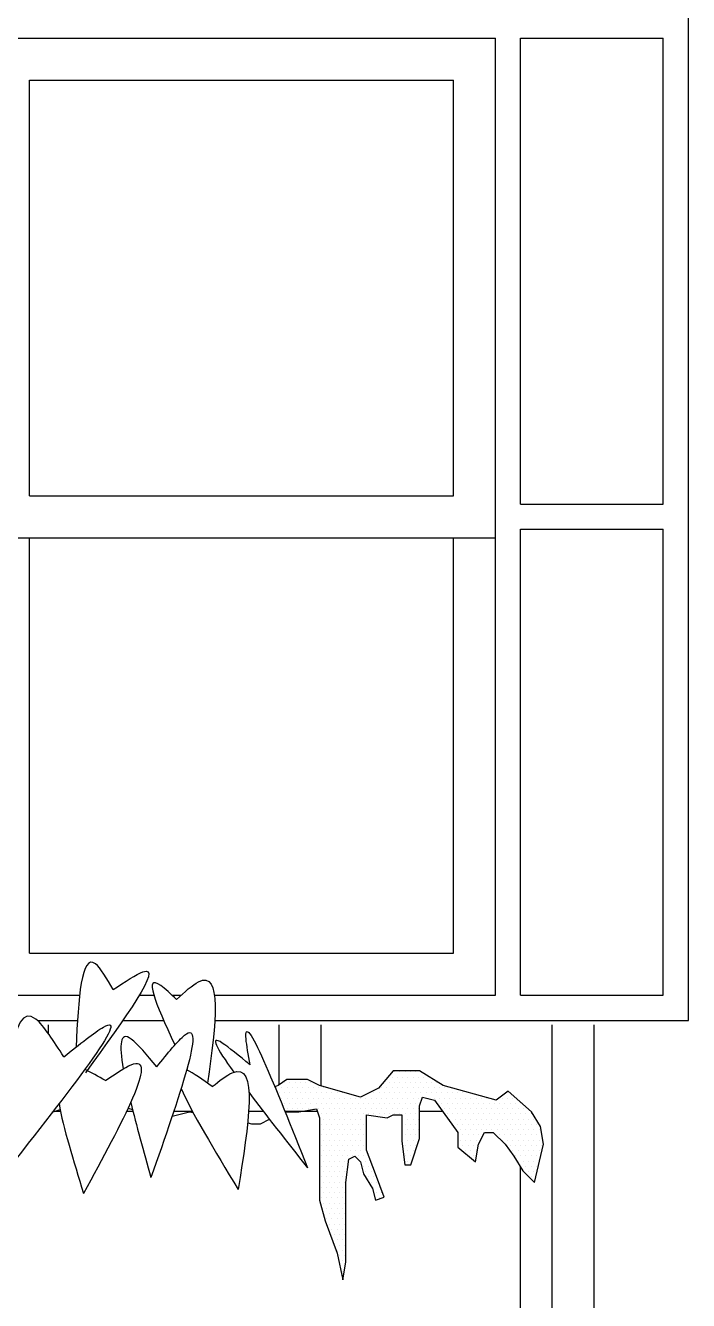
# Model space of a CAD drawing. Extents: x -7 to 295, y -11 to 39.
# Drawn here: x 202.69 to 203.479, y 21.892 to 23.41 of the extents above; entities that cross this region are included whole.
import ezdxf

# ---------------------------------------------------------------- set-up
doc = ezdxf.new("R2010")
doc.units = 0
doc.header["$LTSCALE"] = 20
doc.layers.get('0').update_dxf_attribs({"linetype": 'CONTINUOUS'})
for name, color, linetype in [('TELHADO', 1, 'CONTINUOUS'), ('VEGETAÇÃO', 92, 'CONTINUOUS'), ('VISTAP', 244, 'CONTINUOUS')]:
    doc.layers.add(name, color=color, linetype=linetype)

# ---------------------------------------------------------------- blocks, each defined once
blk = doc.blocks.new('*X41')
at = {"color": 0, "linetype": 'CONTINUOUS'}
for p, q in [((-17.85625, -31.175), (-17.85625, -31.175)), ((-17.85, -31.175), (-17.85, -31.175)), ((-17.84375, -31.175), (-17.84375, -31.175)), ((-17.8375, -31.175), (-17.8375, -31.175)), ((-17.83125, -31.175), (-17.83125, -31.175)), ((-17.825, -31.175), (-17.825, -31.175)), ((-17.7375, -31.175), (-17.7375, -31.175)), ((-17.73125, -31.175), (-17.73125, -31.175)), ((-17.728125, -31.16875), (-17.728125, -31.16875)), ((-17.725, -31.1625), (-17.725, -31.1625)), ((-17.725, -31.175), (-17.725, -31.175)), ((-17.721875, -31.16875), (-17.721875, -31.16875)), ((-17.71875, -31.1625), (-17.71875, -31.1625)), ((-17.71875, -31.175), (-17.71875, -31.175)), ((-17.715625, -31.16875), (-17.715625, -31.16875)), ((-17.7125, -31.1625), (-17.7125, -31.1625)), ((-17.7125, -31.175), (-17.7125, -31.175)), ((-17.709375, -31.16875), (-17.709375, -31.16875)), ((-17.70625, -31.1625), (-17.70625, -31.1625)), ((-17.70625, -31.175), (-17.70625, -31.175)), ((-17.703125, -31.16875), (-17.703125, -31.16875)), ((-17.7, -31.1625), (-17.7, -31.1625)), ((-17.7, -31.175), (-17.7, -31.175)), ((-17.696875, -31.16875), (-17.696875, -31.16875)), ((-17.69375, -31.1625), (-17.69375, -31.1625)), ((-17.69375, -31.175), (-17.69375, -31.175)), ((-17.690625, -31.16875), (-17.690625, -31.16875)), ((-17.6875, -31.175), (-17.6875, -31.175)), ((-17.684375, -31.16875), (-17.684375, -31.16875)), ((-17.68125, -31.175), (-17.68125, -31.175)), ((-17.675, -31.175), (-17.675, -31.175)), ((-17.865625, -31.18125), (-17.865625, -31.18125)), ((-17.8625, -31.1875), (-17.8625, -31.1875)), ((-17.859375, -31.18125), (-17.859375, -31.18125)), ((-17.85625, -31.1875), (-17.85625, -31.1875)), ((-17.853125, -31.18125), (-17.853125, -31.18125)), ((-17.85, -31.1875), (-17.85, -31.1875)), ((-17.846875, -31.18125), (-17.846875, -31.18125)), ((-17.84375, -31.1875), (-17.84375, -31.1875)), ((-17.840625, -31.18125), (-17.840625, -31.18125)), ((-17.8375, -31.1875), (-17.8375, -31.1875)), ((-17.834375, -31.18125), (-17.834375, -31.18125)), ((-17.83125, -31.1875), (-17.83125, -31.1875)), ((-17.828125, -31.18125), (-17.828125, -31.18125)), ((-17.825, -31.1875), (-17.825, -31.1875)), ((-17.821875, -31.18125), (-17.821875, -31.18125)), ((-17.81875, -31.1875), (-17.81875, -31.1875)), ((-17.815625, -31.18125), (-17.815625, -31.18125)), ((-17.8125, -31.1875), (-17.8125, -31.1875)), ((-17.809375, -31.18125), (-17.809375, -31.18125)), ((-17.80625, -31.1875), (-17.80625, -31.1875)), ((-17.8, -31.1875), (-17.8, -31.1875)), ((-17.79375, -31.1875), (-17.79375, -31.1875)), ((-17.7875, -31.1875), (-17.7875, -31.1875)), ((-17.75, -31.1875), (-17.75, -31.1875)), ((-17.74375, -31.1875), (-17.74375, -31.1875)), ((-17.740625, -31.18125), (-17.740625, -31.18125)), ((-17.7375, -31.1875), (-17.7375, -31.1875)), ((-17.734375, -31.18125), (-17.734375, -31.18125)), ((-17.73125, -31.1875), (-17.73125, -31.1875)), ((-17.728125, -31.18125), (-17.728125, -31.18125)), ((-17.725, -31.1875), (-17.725, -31.1875)), ((-17.721875, -31.18125), (-17.721875, -31.18125)), ((-17.71875, -31.1875), (-17.71875, -31.1875)), ((-17.715625, -31.18125), (-17.715625, -31.18125)), ((-17.7125, -31.1875), (-17.7125, -31.1875)), ((-17.709375, -31.18125), (-17.709375, -31.18125)), ((-17.70625, -31.1875), (-17.70625, -31.1875)), ((-17.703125, -31.18125), (-17.703125, -31.18125)), ((-17.7, -31.1875), (-17.7, -31.1875)), ((-17.696875, -31.18125), (-17.696875, -31.18125)), ((-17.69375, -31.1875), (-17.69375, -31.1875)), ((-17.690625, -31.18125), (-17.690625, -31.18125)), ((-17.6875, -31.1875), (-17.6875, -31.1875)), ((-17.684375, -31.18125), (-17.684375, -31.18125)), ((-17.68125, -31.1875), (-17.68125, -31.1875)), ((-17.678125, -31.18125), (-17.678125, -31.18125)), ((-17.675, -31.1875), (-17.675, -31.1875)), ((-17.671875, -31.18125), (-17.671875, -31.18125)), ((-17.66875, -31.1875), (-17.66875, -31.1875)), ((-17.665625, -31.18125), (-17.665625, -31.18125)), ((-17.6625, -31.1875), (-17.6625, -31.1875)), ((-17.659375, -31.18125), (-17.659375, -31.18125)), ((-17.65625, -31.1875), (-17.65625, -31.1875)), ((-17.65, -31.1875), (-17.65, -31.1875)), ((-17.64375, -31.1875), (-17.64375, -31.1875)), ((-17.6375, -31.1875), (-17.6375, -31.1875)), ((-17.859375, -31.19375), (-17.859375, -31.19375)), ((-17.85625, -31.2), (-17.85625, -31.2)), ((-17.853125, -31.19375), (-17.853125, -31.19375)), ((-17.85, -31.2), (-17.85, -31.2)), ((-17.846875, -31.19375), (-17.846875, -31.19375)), ((-17.84375, -31.2), (-17.84375, -31.2)), ((-17.840625, -31.19375), (-17.840625, -31.19375)), ((-17.8375, -31.2), (-17.8375, -31.2)), ((-17.834375, -31.19375), (-17.834375, -31.19375)), ((-17.83125, -31.2), (-17.83125, -31.2)), ((-17.828125, -31.19375), (-17.828125, -31.19375)), ((-17.825, -31.2), (-17.825, -31.2)), ((-17.821875, -31.19375), (-17.821875, -31.19375)), ((-17.81875, -31.2), (-17.81875, -31.2)), ((-17.815625, -31.19375), (-17.815625, -31.19375)), ((-17.8125, -31.2), (-17.8125, -31.2)), ((-17.809375, -31.19375), (-17.809375, -31.19375)), ((-17.80625, -31.2), (-17.80625, -31.2)), ((-17.803125, -31.19375), (-17.803125, -31.19375)), ((-17.8, -31.2), (-17.8, -31.2)), ((-17.796875, -31.19375), (-17.796875, -31.19375)), ((-17.79375, -31.2), (-17.79375, -31.2)), ((-17.790625, -31.19375), (-17.790625, -31.19375)), ((-17.7875, -31.2), (-17.7875, -31.2)), ((-17.784375, -31.19375), (-17.784375, -31.19375)), ((-17.78125, -31.2), (-17.78125, -31.2)), ((-17.778125, -31.19375), (-17.778125, -31.19375)), ((-17.775, -31.2), (-17.775, -31.2)), ((-17.771875, -31.19375), (-17.771875, -31.19375)), ((-17.76875, -31.2), (-17.76875, -31.2)), ((-17.765625, -31.19375), (-17.765625, -31.19375)), ((-17.7625, -31.2), (-17.7625, -31.2)), ((-17.759375, -31.19375), (-17.759375, -31.19375)), ((-17.75625, -31.2), (-17.75625, -31.2)), ((-17.753125, -31.19375), (-17.753125, -31.19375)), ((-17.75, -31.2), (-17.75, -31.2)), ((-17.746875, -31.19375), (-17.746875, -31.19375)), ((-17.74375, -31.2), (-17.74375, -31.2)), ((-17.740625, -31.19375), (-17.740625, -31.19375)), ((-17.7375, -31.2), (-17.7375, -31.2)), ((-17.734375, -31.19375), (-17.734375, -31.19375)), ((-17.73125, -31.2), (-17.73125, -31.2)), ((-17.728125, -31.19375), (-17.728125, -31.19375)), ((-17.725, -31.2), (-17.725, -31.2)), ((-17.721875, -31.19375), (-17.721875, -31.19375)), ((-17.71875, -31.2), (-17.71875, -31.2)), ((-17.715625, -31.19375), (-17.715625, -31.19375)), ((-17.7125, -31.2), (-17.7125, -31.2)), ((-17.709375, -31.19375), (-17.709375, -31.19375)), ((-17.70625, -31.2), (-17.70625, -31.2)), ((-17.703125, -31.19375), (-17.703125, -31.19375)), ((-17.7, -31.2), (-17.7, -31.2)), ((-17.696875, -31.19375), (-17.696875, -31.19375)), ((-17.684375, -31.19375), (-17.684375, -31.19375)), ((-17.678125, -31.19375), (-17.678125, -31.19375)), ((-17.675, -31.2), (-17.675, -31.2)), ((-17.671875, -31.19375), (-17.671875, -31.19375)), ((-17.66875, -31.2), (-17.66875, -31.2)), ((-17.665625, -31.19375), (-17.665625, -31.19375)), ((-17.6625, -31.2), (-17.6625, -31.2)), ((-17.659375, -31.19375), (-17.659375, -31.19375)), ((-17.65625, -31.2), (-17.65625, -31.2)), ((-17.653125, -31.19375), (-17.653125, -31.19375)), ((-17.65, -31.2), (-17.65, -31.2)), ((-17.646875, -31.19375), (-17.646875, -31.19375)), ((-17.64375, -31.2), (-17.64375, -31.2)), ((-17.640625, -31.19375), (-17.640625, -31.19375)), ((-17.6375, -31.2), (-17.6375, -31.2)), ((-17.634375, -31.19375), (-17.634375, -31.19375)), ((-17.63125, -31.2), (-17.63125, -31.2)), ((-17.628125, -31.19375), (-17.628125, -31.19375)), ((-17.625, -31.2), (-17.625, -31.2)), ((-17.621875, -31.19375), (-17.621875, -31.19375)), ((-17.61875, -31.2), (-17.61875, -31.2)), ((-17.615625, -31.19375), (-17.615625, -31.19375)), ((-17.6125, -31.2), (-17.6125, -31.2)), ((-17.60625, -31.2), (-17.60625, -31.2)), ((-17.6, -31.2), (-17.6, -31.2)), ((-17.596875, -31.19375), (-17.596875, -31.19375)), ((-17.59375, -31.2), (-17.59375, -31.2)), ((-17.590625, -31.19375), (-17.590625, -31.19375)), ((-17.5875, -31.2), (-17.5875, -31.2)), ((-17.584375, -31.19375), (-17.584375, -31.19375)), ((-17.58125, -31.2), (-17.58125, -31.2)), ((-17.575, -31.2), (-17.575, -31.2)), ((-17.853125, -31.20625), (-17.853125, -31.20625)), ((-17.846875, -31.20625), (-17.846875, -31.20625)), ((-17.840625, -31.20625), (-17.840625, -31.20625)), ((-17.834375, -31.20625), (-17.834375, -31.20625)), ((-17.828125, -31.20625), (-17.828125, -31.20625)), ((-17.821875, -31.20625), (-17.821875, -31.20625)), ((-17.815625, -31.20625), (-17.815625, -31.20625)), ((-17.8125, -31.2125), (-17.8125, -31.2125)), ((-17.809375, -31.20625), (-17.809375, -31.20625)), ((-17.809375, -31.21875), (-17.809375, -31.21875)), ((-17.80625, -31.2125), (-17.80625, -31.2125)), ((-17.803125, -31.20625), (-17.803125, -31.20625)), ((-17.803125, -31.21875), (-17.803125, -31.21875)), ((-17.8, -31.2125), (-17.8, -31.2125)), ((-17.796875, -31.20625), (-17.796875, -31.20625)), ((-17.796875, -31.21875), (-17.796875, -31.21875)), ((-17.79375, -31.2125), (-17.79375, -31.2125)), ((-17.790625, -31.20625), (-17.790625, -31.20625)), ((-17.790625, -31.21875), (-17.790625, -31.21875)), ((-17.7875, -31.2125), (-17.7875, -31.2125)), ((-17.784375, -31.20625), (-17.784375, -31.20625)), ((-17.784375, -31.21875), (-17.784375, -31.21875)), ((-17.78125, -31.2125), (-17.78125, -31.2125)), ((-17.778125, -31.20625), (-17.778125, -31.20625)), ((-17.778125, -31.21875), (-17.778125, -31.21875)), ((-17.775, -31.2125), (-17.775, -31.2125)), ((-17.771875, -31.20625), (-17.771875, -31.20625)), ((-17.771875, -31.21875), (-17.771875, -31.21875)), ((-17.76875, -31.2125), (-17.76875, -31.2125)), ((-17.765625, -31.20625), (-17.765625, -31.20625)), ((-17.765625, -31.21875), (-17.765625, -31.21875)), ((-17.7625, -31.2125), (-17.7625, -31.2125)), ((-17.759375, -31.20625), (-17.759375, -31.20625)), ((-17.759375, -31.21875), (-17.759375, -31.21875)), ((-17.75625, -31.2125), (-17.75625, -31.2125)), ((-17.753125, -31.20625), (-17.753125, -31.20625)), ((-17.75, -31.2125), (-17.75, -31.2125)), ((-17.746875, -31.20625), (-17.746875, -31.20625)), ((-17.74375, -31.2125), (-17.74375, -31.2125)), ((-17.740625, -31.20625), (-17.740625, -31.20625)), ((-17.7375, -31.2125), (-17.7375, -31.2125)), ((-17.734375, -31.20625), (-17.734375, -31.20625)), ((-17.73125, -31.2125), (-17.73125, -31.2125)), ((-17.728125, -31.20625), (-17.728125, -31.20625)), ((-17.725, -31.2125), (-17.725, -31.2125)), ((-17.721875, -31.20625), (-17.721875, -31.20625)), ((-17.71875, -31.2125), (-17.71875, -31.2125)), ((-17.715625, -31.20625), (-17.715625, -31.20625)), ((-17.715625, -31.21875), (-17.715625, -31.21875)), ((-17.7125, -31.2125), (-17.7125, -31.2125)), ((-17.709375, -31.20625), (-17.709375, -31.20625)), ((-17.709375, -31.21875), (-17.709375, -31.21875)), ((-17.70625, -31.2125), (-17.70625, -31.2125)), ((-17.703125, -31.20625), (-17.703125, -31.20625)), ((-17.703125, -31.21875), (-17.703125, -31.21875)), ((-17.7, -31.2125), (-17.7, -31.2125)), ((-17.696875, -31.20625), (-17.696875, -31.20625)), ((-17.696875, -31.21875), (-17.696875, -31.21875)), ((-17.665625, -31.20625), (-17.665625, -31.20625)), ((-17.6625, -31.2125), (-17.6625, -31.2125)), ((-17.659375, -31.20625), (-17.659375, -31.20625)), ((-17.659375, -31.21875), (-17.659375, -31.21875)), ((-17.65625, -31.2125), (-17.65625, -31.2125)), ((-17.653125, -31.20625), (-17.653125, -31.20625)), ((-17.653125, -31.21875), (-17.653125, -31.21875)), ((-17.65, -31.2125), (-17.65, -31.2125)), ((-17.646875, -31.20625), (-17.646875, -31.20625)), ((-17.646875, -31.21875), (-17.646875, -31.21875)), ((-17.64375, -31.2125), (-17.64375, -31.2125)), ((-17.640625, -31.20625), (-17.640625, -31.20625)), ((-17.640625, -31.21875), (-17.640625, -31.21875)), ((-17.6375, -31.2125), (-17.6375, -31.2125)), ((-17.634375, -31.20625), (-17.634375, -31.20625)), ((-17.634375, -31.21875), (-17.634375, -31.21875)), ((-17.63125, -31.2125), (-17.63125, -31.2125)), ((-17.628125, -31.20625), (-17.628125, -31.20625)), ((-17.628125, -31.21875), (-17.628125, -31.21875)), ((-17.625, -31.2125), (-17.625, -31.2125)), ((-17.621875, -31.20625), (-17.621875, -31.20625)), ((-17.621875, -31.21875), (-17.621875, -31.21875)), ((-17.61875, -31.2125), (-17.61875, -31.2125)), ((-17.615625, -31.20625), (-17.615625, -31.20625)), ((-17.615625, -31.21875), (-17.615625, -31.21875)), ((-17.6125, -31.2125), (-17.6125, -31.2125)), ((-17.609375, -31.20625), (-17.609375, -31.20625)), ((-17.609375, -31.21875), (-17.609375, -31.21875)), ((-17.60625, -31.2125), (-17.60625, -31.2125)), ((-17.603125, -31.20625), (-17.603125, -31.20625)), ((-17.603125, -31.21875), (-17.603125, -31.21875)), ((-17.6, -31.2125), (-17.6, -31.2125)), ((-17.596875, -31.20625), (-17.596875, -31.20625)), ((-17.596875, -31.21875), (-17.596875, -31.21875)), ((-17.59375, -31.2125), (-17.59375, -31.2125)), ((-17.590625, -31.20625), (-17.590625, -31.20625)), ((-17.590625, -31.21875), (-17.590625, -31.21875)), ((-17.5875, -31.2125), (-17.5875, -31.2125)), ((-17.584375, -31.20625), (-17.584375, -31.20625)), ((-17.584375, -31.21875), (-17.584375, -31.21875)), ((-17.58125, -31.2125), (-17.58125, -31.2125)), ((-17.578125, -31.20625), (-17.578125, -31.20625)), ((-17.578125, -31.21875), (-17.578125, -31.21875)), ((-17.575, -31.2125), (-17.575, -31.2125)), ((-17.571875, -31.20625), (-17.571875, -31.20625)), ((-17.571875, -31.21875), (-17.571875, -31.21875)), ((-17.56875, -31.2125), (-17.56875, -31.2125)), ((-17.565625, -31.21875), (-17.565625, -31.21875)), ((-17.5625, -31.2125), (-17.5625, -31.2125)), ((-17.559375, -31.21875), (-17.559375, -31.21875)), ((-17.8125, -31.225), (-17.8125, -31.225)), ((-17.809375, -31.23125), (-17.809375, -31.23125)), ((-17.80625, -31.225), (-17.80625, -31.225)), ((-17.803125, -31.23125), (-17.803125, -31.23125)), ((-17.8, -31.225), (-17.8, -31.225)), ((-17.796875, -31.23125), (-17.796875, -31.23125)), ((-17.79375, -31.225), (-17.79375, -31.225)), ((-17.790625, -31.23125), (-17.790625, -31.23125)), ((-17.7875, -31.225), (-17.7875, -31.225)), ((-17.784375, -31.23125), (-17.784375, -31.23125)), ((-17.78125, -31.225), (-17.78125, -31.225)), ((-17.778125, -31.23125), (-17.778125, -31.23125)), ((-17.775, -31.225), (-17.775, -31.225)), ((-17.771875, -31.23125), (-17.771875, -31.23125)), ((-17.76875, -31.225), (-17.76875, -31.225)), ((-17.765625, -31.23125), (-17.765625, -31.23125)), ((-17.7625, -31.225), (-17.7625, -31.225)), ((-17.759375, -31.23125), (-17.759375, -31.23125)), ((-17.715625, -31.23125), (-17.715625, -31.23125)), ((-17.7125, -31.225), (-17.7125, -31.225)), ((-17.709375, -31.23125), (-17.709375, -31.23125)), ((-17.70625, -31.225), (-17.70625, -31.225)), ((-17.703125, -31.23125), (-17.703125, -31.23125)), ((-17.7, -31.225), (-17.7, -31.225)), ((-17.696875, -31.23125), (-17.696875, -31.23125)), ((-17.65625, -31.225), (-17.65625, -31.225)), ((-17.65, -31.225), (-17.65, -31.225)), ((-17.646875, -31.23125), (-17.646875, -31.23125)), ((-17.64375, -31.225), (-17.64375, -31.225)), ((-17.640625, -31.23125), (-17.640625, -31.23125)), ((-17.6375, -31.225), (-17.6375, -31.225)), ((-17.634375, -31.23125), (-17.634375, -31.23125)), ((-17.63125, -31.225), (-17.63125, -31.225)), ((-17.628125, -31.23125), (-17.628125, -31.23125)), ((-17.625, -31.225), (-17.625, -31.225)), ((-17.621875, -31.23125), (-17.621875, -31.23125)), ((-17.61875, -31.225), (-17.61875, -31.225)), ((-17.615625, -31.23125), (-17.615625, -31.23125)), ((-17.6125, -31.225), (-17.6125, -31.225)), ((-17.609375, -31.23125), (-17.609375, -31.23125)), ((-17.60625, -31.225), (-17.60625, -31.225)), ((-17.603125, -31.23125), (-17.603125, -31.23125)), ((-17.6, -31.225), (-17.6, -31.225)), ((-17.596875, -31.23125), (-17.596875, -31.23125)), ((-17.59375, -31.225), (-17.59375, -31.225)), ((-17.590625, -31.23125), (-17.590625, -31.23125)), ((-17.5875, -31.225), (-17.5875, -31.225)), ((-17.584375, -31.23125), (-17.584375, -31.23125)), ((-17.58125, -31.225), (-17.58125, -31.225)), ((-17.578125, -31.23125), (-17.578125, -31.23125)), ((-17.575, -31.225), (-17.575, -31.225)), ((-17.571875, -31.23125), (-17.571875, -31.23125)), ((-17.56875, -31.225), (-17.56875, -31.225)), ((-17.565625, -31.23125), (-17.565625, -31.23125)), ((-17.5625, -31.225), (-17.5625, -31.225)), ((-17.559375, -31.23125), (-17.559375, -31.23125)), ((-17.55625, -31.225), (-17.55625, -31.225)), ((-17.553125, -31.23125), (-17.553125, -31.23125)), ((-17.8125, -31.2375), (-17.8125, -31.2375)), ((-17.8125, -31.25), (-17.8125, -31.25)), ((-17.809375, -31.24375), (-17.809375, -31.24375)), ((-17.80625, -31.2375), (-17.80625, -31.2375)), ((-17.80625, -31.25), (-17.80625, -31.25)), ((-17.803125, -31.24375), (-17.803125, -31.24375)), ((-17.8, -31.2375), (-17.8, -31.2375)), ((-17.8, -31.25), (-17.8, -31.25)), ((-17.796875, -31.24375), (-17.796875, -31.24375)), ((-17.79375, -31.2375), (-17.79375, -31.2375)), ((-17.79375, -31.25), (-17.79375, -31.25)), ((-17.790625, -31.24375), (-17.790625, -31.24375)), ((-17.7875, -31.2375), (-17.7875, -31.2375)), ((-17.7875, -31.25), (-17.7875, -31.25)), ((-17.784375, -31.24375), (-17.784375, -31.24375)), ((-17.78125, -31.2375), (-17.78125, -31.2375)), ((-17.78125, -31.25), (-17.78125, -31.25)), ((-17.778125, -31.24375), (-17.778125, -31.24375)), ((-17.775, -31.2375), (-17.775, -31.2375)), ((-17.775, -31.25), (-17.775, -31.25)), ((-17.771875, -31.24375), (-17.771875, -31.24375)), ((-17.76875, -31.2375), (-17.76875, -31.2375)), ((-17.76875, -31.25), (-17.76875, -31.25)), ((-17.765625, -31.24375), (-17.765625, -31.24375)), ((-17.7625, -31.2375), (-17.7625, -31.2375)), ((-17.7625, -31.25), (-17.7625, -31.25)), ((-17.759375, -31.24375), (-17.759375, -31.24375)), ((-17.715625, -31.24375), (-17.715625, -31.24375)), ((-17.7125, -31.2375), (-17.7125, -31.2375)), ((-17.7125, -31.25), (-17.7125, -31.25)), ((-17.709375, -31.24375), (-17.709375, -31.24375)), ((-17.70625, -31.2375), (-17.70625, -31.2375)), ((-17.70625, -31.25), (-17.70625, -31.25)), ((-17.703125, -31.24375), (-17.703125, -31.24375)), ((-17.7, -31.2375), (-17.7, -31.2375)), ((-17.7, -31.25), (-17.7, -31.25)), ((-17.696875, -31.24375), (-17.696875, -31.24375)), ((-17.646875, -31.24375), (-17.646875, -31.24375)), ((-17.64375, -31.2375), (-17.64375, -31.2375)), ((-17.64375, -31.25), (-17.64375, -31.25)), ((-17.640625, -31.24375), (-17.640625, -31.24375)), ((-17.6375, -31.2375), (-17.6375, -31.2375)), ((-17.6375, -31.25), (-17.6375, -31.25)), ((-17.634375, -31.24375), (-17.634375, -31.24375)), ((-17.63125, -31.2375), (-17.63125, -31.2375)), ((-17.63125, -31.25), (-17.63125, -31.25)), ((-17.628125, -31.24375), (-17.628125, -31.24375)), ((-17.625, -31.2375), (-17.625, -31.2375)), ((-17.6, -31.2375), (-17.6, -31.2375)), ((-17.596875, -31.24375), (-17.596875, -31.24375)), ((-17.59375, -31.2375), (-17.59375, -31.2375)), ((-17.590625, -31.24375), (-17.590625, -31.24375)), ((-17.5875, -31.2375), (-17.5875, -31.2375)), ((-17.5875, -31.25), (-17.5875, -31.25)), ((-17.584375, -31.24375), (-17.584375, -31.24375)), ((-17.58125, -31.2375), (-17.58125, -31.2375)), ((-17.58125, -31.25), (-17.58125, -31.25)), ((-17.578125, -31.24375), (-17.578125, -31.24375)), ((-17.575, -31.2375), (-17.575, -31.2375)), ((-17.575, -31.25), (-17.575, -31.25)), ((-17.571875, -31.24375), (-17.571875, -31.24375)), ((-17.56875, -31.2375), (-17.56875, -31.2375)), ((-17.56875, -31.25), (-17.56875, -31.25)), ((-17.565625, -31.24375), (-17.565625, -31.24375)), ((-17.5625, -31.2375), (-17.5625, -31.2375)), ((-17.5625, -31.25), (-17.5625, -31.25)), ((-17.559375, -31.24375), (-17.559375, -31.24375)), ((-17.55625, -31.2375), (-17.55625, -31.2375)), ((-17.55625, -31.25), (-17.55625, -31.25)), ((-17.553125, -31.24375), (-17.553125, -31.24375)), ((-17.55, -31.2375), (-17.55, -31.2375)), ((-17.55, -31.25), (-17.55, -31.25)), ((-17.8125, -31.2625), (-17.8125, -31.2625)), ((-17.809375, -31.25625), (-17.809375, -31.25625)), ((-17.80625, -31.2625), (-17.80625, -31.2625)), ((-17.803125, -31.25625), (-17.803125, -31.25625)), ((-17.8, -31.2625), (-17.8, -31.2625)), ((-17.796875, -31.25625), (-17.796875, -31.25625)), ((-17.79375, -31.2625), (-17.79375, -31.2625)), ((-17.790625, -31.25625), (-17.790625, -31.25625)), ((-17.7875, -31.2625), (-17.7875, -31.2625)), ((-17.784375, -31.25625), (-17.784375, -31.25625)), ((-17.78125, -31.2625), (-17.78125, -31.2625)), ((-17.778125, -31.25625), (-17.778125, -31.25625)), ((-17.775, -31.2625), (-17.775, -31.2625)), ((-17.771875, -31.25625), (-17.771875, -31.25625)), ((-17.76875, -31.2625), (-17.76875, -31.2625)), ((-17.765625, -31.25625), (-17.765625, -31.25625)), ((-17.7625, -31.2625), (-17.7625, -31.2625)), ((-17.759375, -31.25625), (-17.759375, -31.25625)), ((-17.75625, -31.2625), (-17.75625, -31.2625)), ((-17.7125, -31.2625), (-17.7125, -31.2625)), ((-17.709375, -31.25625), (-17.709375, -31.25625)), ((-17.70625, -31.2625), (-17.70625, -31.2625)), ((-17.703125, -31.25625), (-17.703125, -31.25625)), ((-17.640625, -31.25625), (-17.640625, -31.25625)), ((-17.634375, -31.25625), (-17.634375, -31.25625)), ((-17.63125, -31.2625), (-17.63125, -31.2625)), ((-17.628125, -31.25625), (-17.628125, -31.25625)), ((-17.584375, -31.25625), (-17.584375, -31.25625)), ((-17.58125, -31.2625), (-17.58125, -31.2625)), ((-17.578125, -31.25625), (-17.578125, -31.25625)), ((-17.575, -31.2625), (-17.575, -31.2625)), ((-17.571875, -31.25625), (-17.571875, -31.25625)), ((-17.56875, -31.2625), (-17.56875, -31.2625)), ((-17.565625, -31.25625), (-17.565625, -31.25625)), ((-17.5625, -31.2625), (-17.5625, -31.2625)), ((-17.559375, -31.25625), (-17.559375, -31.25625)), ((-17.55625, -31.2625), (-17.55625, -31.2625)), ((-17.553125, -31.25625), (-17.553125, -31.25625)), ((-17.8125, -31.275), (-17.8125, -31.275)), ((-17.809375, -31.26875), (-17.809375, -31.26875)), ((-17.809375, -31.28125), (-17.809375, -31.28125)), ((-17.80625, -31.275), (-17.80625, -31.275)), ((-17.803125, -31.26875), (-17.803125, -31.26875)), ((-17.803125, -31.28125), (-17.803125, -31.28125)), ((-17.8, -31.275), (-17.8, -31.275)), ((-17.796875, -31.26875), (-17.796875, -31.26875)), ((-17.796875, -31.28125), (-17.796875, -31.28125)), ((-17.79375, -31.275), (-17.79375, -31.275)), ((-17.790625, -31.26875), (-17.790625, -31.26875)), ((-17.790625, -31.28125), (-17.790625, -31.28125)), ((-17.7875, -31.275), (-17.7875, -31.275)), ((-17.784375, -31.26875), (-17.784375, -31.26875)), ((-17.784375, -31.28125), (-17.784375, -31.28125)), ((-17.78125, -31.275), (-17.78125, -31.275)), ((-17.765625, -31.26875), (-17.765625, -31.26875)), ((-17.7625, -31.275), (-17.7625, -31.275)), ((-17.759375, -31.26875), (-17.759375, -31.26875)), ((-17.759375, -31.28125), (-17.759375, -31.28125)), ((-17.75625, -31.275), (-17.75625, -31.275)), ((-17.753125, -31.28125), (-17.753125, -31.28125)), ((-17.709375, -31.26875), (-17.709375, -31.26875)), ((-17.578125, -31.26875), (-17.578125, -31.26875)), ((-17.575, -31.275), (-17.575, -31.275)), ((-17.571875, -31.26875), (-17.571875, -31.26875)), ((-17.56875, -31.275), (-17.56875, -31.275)), ((-17.565625, -31.26875), (-17.565625, -31.26875)), ((-17.565625, -31.28125), (-17.565625, -31.28125)), ((-17.5625, -31.275), (-17.5625, -31.275)), ((-17.559375, -31.26875), (-17.559375, -31.26875)), ((-17.559375, -31.28125), (-17.559375, -31.28125)), ((-17.55625, -31.275), (-17.55625, -31.275)), ((-17.553125, -31.26875), (-17.553125, -31.26875)), ((-17.8125, -31.2875), (-17.8125, -31.2875)), ((-17.809375, -31.29375), (-17.809375, -31.29375)), ((-17.80625, -31.2875), (-17.80625, -31.2875)), ((-17.803125, -31.29375), (-17.803125, -31.29375)), ((-17.8, -31.2875), (-17.8, -31.2875)), ((-17.796875, -31.29375), (-17.796875, -31.29375)), ((-17.79375, -31.2875), (-17.79375, -31.2875)), ((-17.790625, -31.29375), (-17.790625, -31.29375)), ((-17.7875, -31.2875), (-17.7875, -31.2875)), ((-17.784375, -31.29375), (-17.784375, -31.29375)), ((-17.75625, -31.2875), (-17.75625, -31.2875)), ((-17.753125, -31.29375), (-17.753125, -31.29375)), ((-17.75, -31.2875), (-17.75, -31.2875)), ((-17.746875, -31.29375), (-17.746875, -31.29375)), ((-17.5625, -31.2875), (-17.5625, -31.2875)), ((-17.8125, -31.3), (-17.8125, -31.3)), ((-17.809375, -31.30625), (-17.809375, -31.30625)), ((-17.80625, -31.3), (-17.80625, -31.3)), ((-17.803125, -31.30625), (-17.803125, -31.30625)), ((-17.8, -31.3), (-17.8, -31.3)), ((-17.796875, -31.30625), (-17.796875, -31.30625)), ((-17.79375, -31.3), (-17.79375, -31.3)), ((-17.790625, -31.30625), (-17.790625, -31.30625)), ((-17.7875, -31.3), (-17.7875, -31.3)), ((-17.784375, -31.30625), (-17.784375, -31.30625)), ((-17.75, -31.3), (-17.75, -31.3)), ((-17.746875, -31.30625), (-17.746875, -31.30625)), ((-17.74375, -31.3), (-17.74375, -31.3)), ((-17.740625, -31.30625), (-17.740625, -31.30625)), ((-17.8125, -31.3125), (-17.8125, -31.3125)), ((-17.809375, -31.31875), (-17.809375, -31.31875)), ((-17.80625, -31.3125), (-17.80625, -31.3125)), ((-17.80625, -31.325), (-17.80625, -31.325)), ((-17.803125, -31.31875), (-17.803125, -31.31875)), ((-17.8, -31.3125), (-17.8, -31.3125)), ((-17.8, -31.325), (-17.8, -31.325)), ((-17.796875, -31.31875), (-17.796875, -31.31875)), ((-17.79375, -31.3125), (-17.79375, -31.3125)), ((-17.79375, -31.325), (-17.79375, -31.325)), ((-17.790625, -31.31875), (-17.790625, -31.31875)), ((-17.7875, -31.3125), (-17.7875, -31.3125)), ((-17.7875, -31.325), (-17.7875, -31.325)), ((-17.784375, -31.31875), (-17.784375, -31.31875)), ((-17.74375, -31.3125), (-17.74375, -31.3125)), ((-17.809375, -31.33125), (-17.809375, -31.33125)), ((-17.80625, -31.3375), (-17.80625, -31.3375)), ((-17.803125, -31.33125), (-17.803125, -31.33125)), ((-17.8, -31.3375), (-17.8, -31.3375)), ((-17.796875, -31.33125), (-17.796875, -31.33125)), ((-17.79375, -31.3375), (-17.79375, -31.3375)), ((-17.790625, -31.33125), (-17.790625, -31.33125)), ((-17.7875, -31.3375), (-17.7875, -31.3375)), ((-17.784375, -31.33125), (-17.784375, -31.33125)), ((-17.803125, -31.34375), (-17.803125, -31.34375)), ((-17.8, -31.35), (-17.8, -31.35)), ((-17.796875, -31.34375), (-17.796875, -31.34375)), ((-17.796875, -31.35625), (-17.796875, -31.35625)), ((-17.79375, -31.35), (-17.79375, -31.35)), ((-17.790625, -31.34375), (-17.790625, -31.34375)), ((-17.790625, -31.35625), (-17.790625, -31.35625)), ((-17.7875, -31.35), (-17.7875, -31.35)), ((-17.784375, -31.34375), (-17.784375, -31.34375)), ((-17.784375, -31.35625), (-17.784375, -31.35625)), ((-17.796875, -31.36875), (-17.796875, -31.36875)), ((-17.79375, -31.3625), (-17.79375, -31.3625)), ((-17.790625, -31.36875), (-17.790625, -31.36875)), ((-17.7875, -31.3625), (-17.7875, -31.3625)), ((-17.784375, -31.36875), (-17.784375, -31.36875)), ((-17.79375, -31.375), (-17.79375, -31.375)), ((-17.790625, -31.38125), (-17.790625, -31.38125)), ((-17.7875, -31.375), (-17.7875, -31.375)), ((-17.7875, -31.3875), (-17.7875, -31.3875)), ((-17.784375, -31.38125), (-17.784375, -31.38125)), ((-17.7875, -31.4), (-17.7875, -31.4)), ((-17.784375, -31.39375), (-17.784375, -31.39375))]:
    blk.add_line(p, q, dxfattribs=at)

msp = doc.modelspace()

# ---------------------------------------------------------------- linework, layer by layer
at = {"layer": 'TELHADO', "color": 244, "linetype": 'CONTINUOUS'}
for p, q in [((203.2794, 22.8402), (203.4494, 22.8402)), ((203.2794, 22.8102), (203.4494, 22.8102))]:
    msp.add_line(p, q, dxfattribs=at)
at = {"layer": 'TELHADO', "color": 1, "linetype": 'CONTINUOUS'}
for points in [[(202.7314, 22.1169), (202.7224, 22.1169)], [(202.8176, 22.1169), (202.8101, 22.1169)], [(202.8885, 22.1169), (202.8662, 22.1169)], [(202.973, 22.1169), (202.9555, 22.1169)], [(203.0372, 22.1169), (202.9987, 22.1169)], [(203.1865, 22.1169), (203.1591, 22.1169)], [(202.0794, 22.0486), (202.0794, 21.8669), (203.2794, 21.8669), (203.2794, 22.0506)]]:
    msp.add_lwpolyline(points, dxfattribs=at)
at = {"layer": 'VEGETAÇÃO', "color": 82, "linetype": 'CONTINUOUS'}
for points in [[(202.9989, 22.1163), (203.0151, 22.1163), (203.0362, 22.1199), (203.0397, 22.1093), (203.0397, 22.0918), (203.0397, 22.0497), (203.0397, 22.0112), (203.0467, 21.9866), (203.0608, 21.948), (203.0678, 21.9165), (203.0713, 21.9375), (203.0713, 21.9761), (203.0713, 21.9936), (203.0713, 22.0322), (203.0748, 22.0602), (203.0819, 22.0638), (203.0889, 22.0567), (203.0924, 22.0427), (203.1029, 22.0252), (203.1065, 22.0112), (203.117, 22.0147), (203.1065, 22.0427), (203.0959, 22.0708), (203.0959, 22.0848), (203.0959, 22.1128), (203.1205, 22.1093), (203.1275, 22.1128), (203.1381, 22.1128), (203.1381, 22.0813), (203.1416, 22.0532), (203.1486, 22.0532), (203.1591, 22.0848), (203.1591, 22.0988), (203.1591, 22.1234), (203.1626, 22.1339), (203.1767, 22.1304), (203.2048, 22.0918), (203.2048, 22.0743), (203.2259, 22.0567), (203.2294, 22.0778), (203.2364, 22.0918), (203.2469, 22.0918), (203.261, 22.0778), (203.2715, 22.0638), (203.2821, 22.0462), (203.2961, 22.0322), (203.3067, 22.0778), (203.3031, 22.0988), (203.2926, 22.1163), (203.2645, 22.1409), (203.2505, 22.1304), (203.1872, 22.1479), (203.1591, 22.1654), (203.1275, 22.1654), (203.11, 22.1444), (203.0889, 22.1339), (203.0397, 22.1479), (203.0257, 22.1549), (203.0011, 22.1549), (202.9905, 22.1479), (202.9867, 22.146)], [(202.7216, 22.1159), (202.7309, 22.1192)], [(202.8118, 22.1206), (202.817, 22.1193)], [(202.8643, 22.1111), (202.8852, 22.1163), (202.8893, 22.1156)], [(202.9543, 22.1032), (202.9589, 22.1023), (202.9695, 22.1023), (202.9802, 22.1077)]]:
    msp.add_lwpolyline(points, dxfattribs=at)
at = {"layer": 'VEGETAÇÃO', "linetype": 'CONTINUOUS'}
for points, knots in [([(202.7942, 22.262), (202.7866, 22.275), (202.7573, 22.3249), (202.7526, 22.2512), (202.7498, 22.1935)], [0, 0, 0, 0, 0.0372817, 0.1426292, 0.1426292, 0.1426292, 0.1426292]), ([(202.8697, 22.2502), (202.8628, 22.2567), (202.8267, 22.2902), (202.8436, 22.2466), (202.8677, 22.1962)], [0, 0, 0, 0, 0.025075, 0.1302814, 0.1302814, 0.1302814, 0.1302814]), ([(202.8697, 22.2502), (202.8792, 22.259), (202.9253, 22.302), (202.9169, 22.2222), (202.9065, 22.1506)], [0, 0, 0, 0, 0.0335274, 0.164548, 0.164548, 0.164548, 0.164548]), ([(202.8461, 22.1701), (202.8346, 22.1839), (202.8028, 22.2218), (202.8009, 22.1969), (202.8061, 22.1676)], [0, 0, 0, 0, 0.0450582, 0.1242684, 0.1242684, 0.1242684, 0.1242684]), ([(202.9571, 22.1725), (202.9443, 22.183), (202.9041, 22.2161), (202.9168, 22.1928), (202.9377, 22.1638)], [0, 0, 0, 0, 0.0420018, 0.1317341, 0.1317341, 0.1317341, 0.1317341])]:
    msp.add_open_spline(points, degree=3, knots=knots, dxfattribs=at)
for points in [[(202.7942, 22.262), (202.8296, 22.2832), (202.7612, 22.163)], [(202.7352, 22.1819), (202.7021, 22.2267), (202.6644, 22.0428)], [(202.7352, 22.1819), (202.7824, 22.2172), (202.6644, 22.0428)], [(202.9571, 22.1725), (202.9524, 22.2031), (203.0255, 22.0499)], [(202.8461, 22.1701), (202.8792, 22.2078), (202.8391, 22.0381)], [(202.7848, 22.1536), (202.8154, 22.1725), (202.7588, 22.0193)], [(202.9122, 22.1465), (202.9358, 22.163), (202.9429, 22.024)]]:
    msp.add_spline(points, degree=3, dxfattribs=at)
for points in [[(202.7848, 22.1536), (202.7763, 22.1585), (202.7678, 22.1633), (202.7602, 22.167)], [(202.9122, 22.1465), (202.9008, 22.1546), (202.8895, 22.1627), (202.8816, 22.1666)], [(202.8818, 22.1672), (202.882, 22.1669), (202.8822, 22.1666), (202.8823, 22.1663)], [(202.875, 22.1443), (202.8868, 22.1168), (202.9149, 22.0704), (202.9429, 22.024)], [(202.7296, 22.1263), (202.7346, 22.0973), (202.7467, 22.0583), (202.7588, 22.0193)], [(202.815, 22.1275), (202.8216, 22.1006), (202.8303, 22.0694), (202.8391, 22.0381)], [(202.9559, 22.1393), (202.9757, 22.1131), (203.0006, 22.0815), (203.0255, 22.0499)]]:
    msp.add_open_spline(points, degree=3, dxfattribs=at)
at = {"layer": 'VISTAP', "color": 244, "linetype": 'CONTINUOUS'}
for p, q in [((203.4794, 22.2252), (203.4794, 23.4252)), ((202.1094, 23.3952), (203.2494, 23.3952)), ((203.2494, 22.2552), (203.2494, 23.3952)), ((203.2794, 22.8402), (203.2794, 23.3952)), ((203.2794, 23.3952), (203.4494, 23.3952)), ((203.4494, 22.8402), (203.4494, 23.3952)), ((202.6944, 22.8502), (202.6944, 23.3452)), ((202.6944, 23.3452), (203.1994, 23.3452)), ((203.1994, 22.8502), (203.1994, 23.3452)), ((202.6944, 22.8502), (203.1994, 22.8502)), ((203.2794, 22.2552), (203.2794, 22.8102)), ((203.4494, 22.2552), (203.4494, 22.8102)), ((202.1094, 22.8002), (203.2494, 22.8002)), ((202.6944, 22.3052), (202.6944, 22.8002)), ((203.1994, 22.3052), (203.1994, 22.8002)), ((202.6944, 22.3052), (203.1994, 22.3052)), ((202.4032, 22.2552), (202.7541, 22.2552)), ((202.8252, 22.2552), (202.8426, 22.2552)), ((202.8643, 22.2552), (202.8751, 22.2552)), ((202.9146, 22.2552), (203.2494, 22.2552)), ((203.2794, 22.2552), (203.4494, 22.2552)), ((202.7038, 22.2252), (202.7515, 22.2252)), ((202.8055, 22.2252), (202.8543, 22.2252)), ((202.9151, 22.2252), (203.4794, 22.2252))]:
    msp.add_line(p, q, dxfattribs=at)
at = {"layer": 'VISTAP', "color": 1}
for p, q in [((202.7169, 22.2096), (202.7169, 22.2202)), ((202.9919, 22.1488), (202.9919, 22.2202)), ((203.0419, 22.1473), (203.0419, 22.2202)), ((203.3169, 21.0333), (203.3169, 22.2202)), ((203.3669, 21.0333), (203.3669, 22.2202))]:
    msp.add_line(p, q, dxfattribs=at)

# ---------------------------------------------------------------- block references
at = {"layer": 'VEGETAÇÃO', "color": 82, "linetype": 'CONTINUOUS'}
msp.add_blockref('*X41', (220.8545, 53.3265), dxfattribs=at)

doc.saveas('drawing.dxf')
